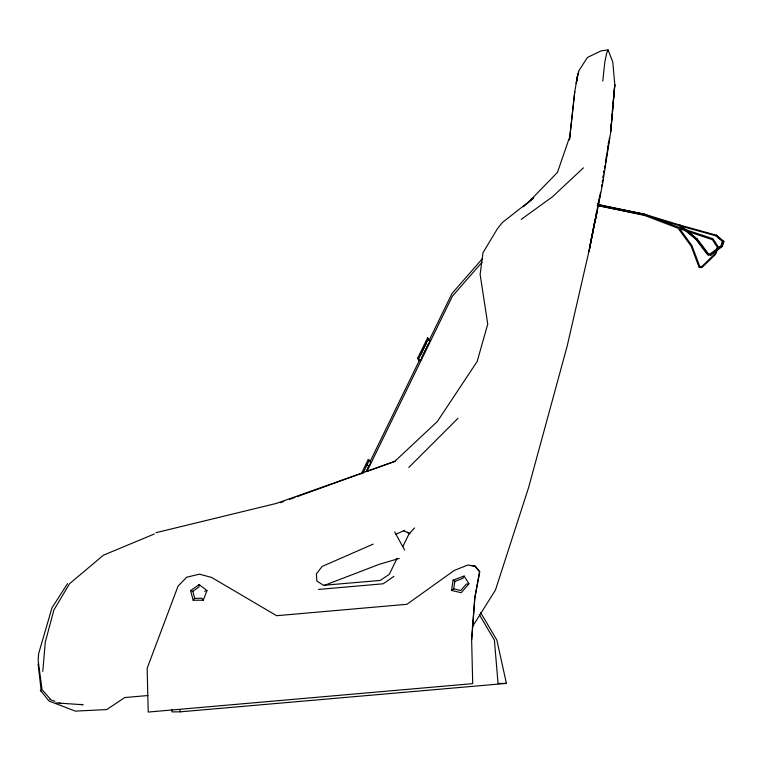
<?xml version="1.0" encoding="UTF-8"?>
<svg xmlns="http://www.w3.org/2000/svg" width="762" height="762" viewBox="0 0 762 762"><rect width="100%" height="100%" fill="white"/><g stroke="black" fill="none" stroke-linecap="round" stroke-linejoin="round"><path stroke-width="1.14" d="M594.465 223.066L589.512 248.736L595.112 219.589M199.13 584.597L198.987 586.969L192.805 591.331L190.605 590.617L193.177 600.256L203.292 600.199L206.969 590.521L199.13 584.597L190.605 590.617M471.64 639.842L474.774 597.751L479.527 571.776L475.021 566.214L467.725 565.061L454.219 570.462L406.927 604.295L276.635 615.706L211.569 577.415L199.425 574.177L186.69 577.205L178.022 586.226L147.152 668.264L148.219 712.06L472.707 683.638L471.64 639.842L474.888 597.741L479.803 571.757L475.364 566.185L470.183 565.366M42.777 671.417L45.291 642.08L53.931 609.924L69.59 583.682L103.432 555.193L154.362 533.971M595.227 221.266L602.675 183.29L610.791 131.712L614.801 84.706L612.8 62.093L608.086 49.94L601.17 50.825L587.435 57.464L578.863 70.742L576.11 83.629M610.791 131.712L614.801 84.706L613.048 103.556M610.753 128.283L611.191 123.577M611.515 120.044L612.067 114.157M612.286 111.795L612.829 105.908M574.777 91.573L569.49 139.751L574.777 91.573L577.834 73.762L576.415 81.991L577.339 79.362M602.771 81.058L604.895 61.57L606.723 52.902L608.086 49.94M472.202 627.069L495.424 590.121L528.552 487.709L567.119 346.31L588.855 251.689L598.98 200.092M603.104 177.613L603.466 175.27M605.466 162.344L605.838 160.001M606.2 157.648L606.562 155.296M607.657 148.257L608.019 145.904M608.381 143.551L608.752 141.208M451.514 590.426L453.123 580.149L464.134 576.053L468.925 583.835L461.22 592.712L451.514 590.426L453.666 588.855L454.838 581.387L462.801 578.415L464.134 576.053M603.113 177.622L603.494 175.279M605.371 163.563L608.952 141.303M609.143 140.132L609.505 137.941M578.291 73.981L578.672 71.819M598.522 203.578L600.532 192.329M601.532 186.709L601.932 184.461M602.332 182.213L602.742 179.965L602.285 182.289M596.236 213.77L596.684 211.436M597.808 205.607L598.922 199.777M608.343 143.675L608.809 141.38M589.512 248.736L596.817 212.541L588.855 251.689M722.309 241.506L721.033 245.707L710.079 254.051L707.965 253.927L696.42 238.706L681.314 226.2L716.69 236.01L723.033 241.725L715.966 235.791L716.69 236.01M707.517 254.622L710.308 254.784L721.69 246.174L723.176 241.316L716.347 235.144L723.9 241.535L722.414 246.402L711.022 255.003L707.517 254.622L695.82 239.154L679.609 225.733M570.424 134.76L557.451 172.441L527.799 202.854M597.932 206.045L598.675 203.902M361.283 473.831L368.246 459.534L370.761 462.41L366.284 471.602L368.684 466.439L366.341 463.667L367.322 465.144M417.586 358.35L427.539 337.918L430.044 340.795L420.091 361.226L417.586 358.35L420.091 361.226M362.826 473.478L369.294 460.2M418.624 359.016L428.587 338.585M370.142 461.429L419.691 359.788M429.082 340.528L452.028 293.456L482.422 258.642M421.996 357.083L427.977 344.834M366.941 471.488L452.399 296.189L482.06 262.223M397.088 558.336L389.306 574.291L380.295 580.425L323.459 585.302L316.859 581.025L316.382 573.796L322.193 566.414L373.199 544.125M402.803 546.64L409.032 533.886L414.538 527.98M599.189 197.968L600.151 196.11M67.551 583.635L52.007 607.781L38.586 653.777L38.176 660.559L42.034 689.667L50.521 699.268M193.177 600.256L194.672 598.332L202.016 598.294L203.292 600.199M408.803 467.468L457.952 418.348M583.416 167.85L552.488 196.777L521.198 219.418M523.161 206.864L533.8 197.825L502.368 222.523L497.434 228.714L482.984 252.689L480.136 274.434L487.747 324.136L477.155 361.502L437.312 421.557L394.63 461.496L276.52 503.377L156 532.695M714.451 251.489L710.794 254.27L710.079 254.051M719.014 248.012L720.842 246.621M393.84 576.367L383.229 583.778L318.506 589.445M395.992 534.172L404.67 530.371M324.041 585.502L379.324 564.29L399.24 558.441M280.397 502.71L283.75 501.491M289.35 499.472L294.942 497.443M297.18 496.633L362.064 473.164M367.665 471.145L395.63 461.029M204.683 591.264L206.969 590.521M468.925 583.835L466.325 584.063L460.724 590.512L453.666 588.855M147.866 695.525L124.72 697.554L106.709 709.574L75.362 711.117L48.997 701.03L40.319 690.162L40.824 691.134M171.783 709.546L171.983 711.889L180.308 711.832L506.387 683.4L496.881 640.109L480.632 612.591M506.387 683.4L498.062 683.457L494.395 640.128L479.355 614.648M55.959 702.897L83.096 704.745L80.801 704.383M597.808 204.854L644.052 214.112L680.533 225.266M597.37 204.845L644.776 214.332M597.237 205.55L644.614 215.027M597.389 204.254L644.947 214.417L678.466 227.219L712.965 238.754L718.356 247.069L715.632 254.203L701.945 267.548L699.154 267.548L691.172 246.221L678.085 228.219L644.604 215.436L598.237 205.53M679.818 225.047L717.061 235.372M643.89 214.808L680.323 225.952L696.544 239.373L695.82 239.154M681.314 226.2L697.144 238.925L708.679 254.146L707.965 253.927M723.176 241.316L723.9 241.535M721.69 246.174L722.414 246.402M696.42 238.706L697.144 238.925M710.308 254.784L711.022 255.003M49.778 699.44L54.959 701.373M59.093 702.926L61.17 703.707M403.498 530.695L410.023 533.838L407.346 532.105M419.652 354.311L420.538 354.873L426.51 342.614L425.625 342.062L426.606 343.529M370.761 462.41L368.246 459.534M453.123 580.149L454.838 581.387M697.23 240.278L708.231 254.841M427.539 337.918L428.996 340.128M394.668 531.866L404.679 550.154M192.805 591.331L194.672 598.332M179.803 709.555L180.308 711.832M38.1 663.969L41.081 689.839M604.199 170.564L603.828 172.917L604.247 170.593M604.923 165.868L604.561 168.221L604.999 165.906M717.433 247.431L715.08 253.575L701.897 266.51L699.783 266.51L691.886 245.526L679.694 228.762L712.432 239.706L717.433 247.431"/></g></svg>
